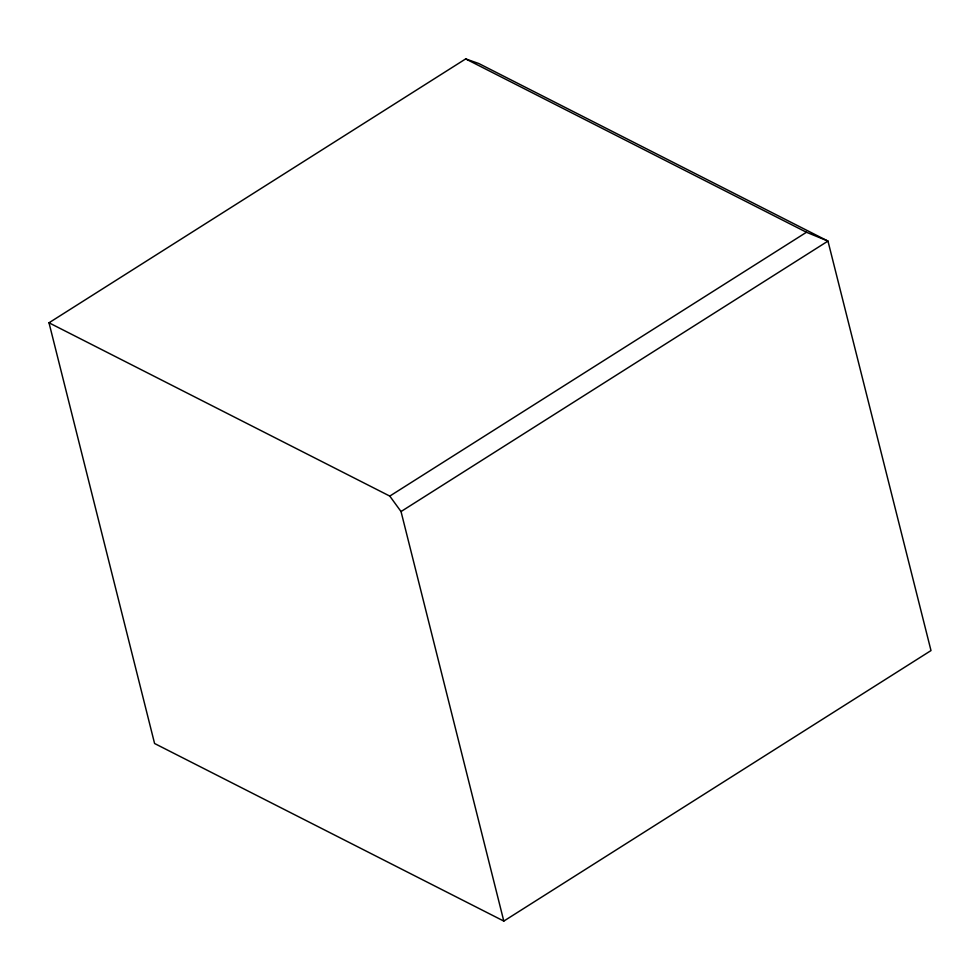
<?xml version="1.0" encoding="UTF-8"?>
<svg xmlns="http://www.w3.org/2000/svg" width="980" height="980" viewBox="0 0 980 980"><rect width="100%" height="100%" fill="white"/><g stroke="black" fill="none" stroke-linecap="round" stroke-linejoin="round"><path stroke-width="1.47" d="M49 322.788L465.684 58.91L478.828 63.529L827.965 241.08L931 650.573L503.806 921.09L154.583 743.502L49 322.788L389.783 496.088L401.028 511.548L503.806 921.09M389.783 496.088L806.467 232.26L827.965 241.08L401.028 511.548M465.684 58.91L806.467 232.26"/></g></svg>
